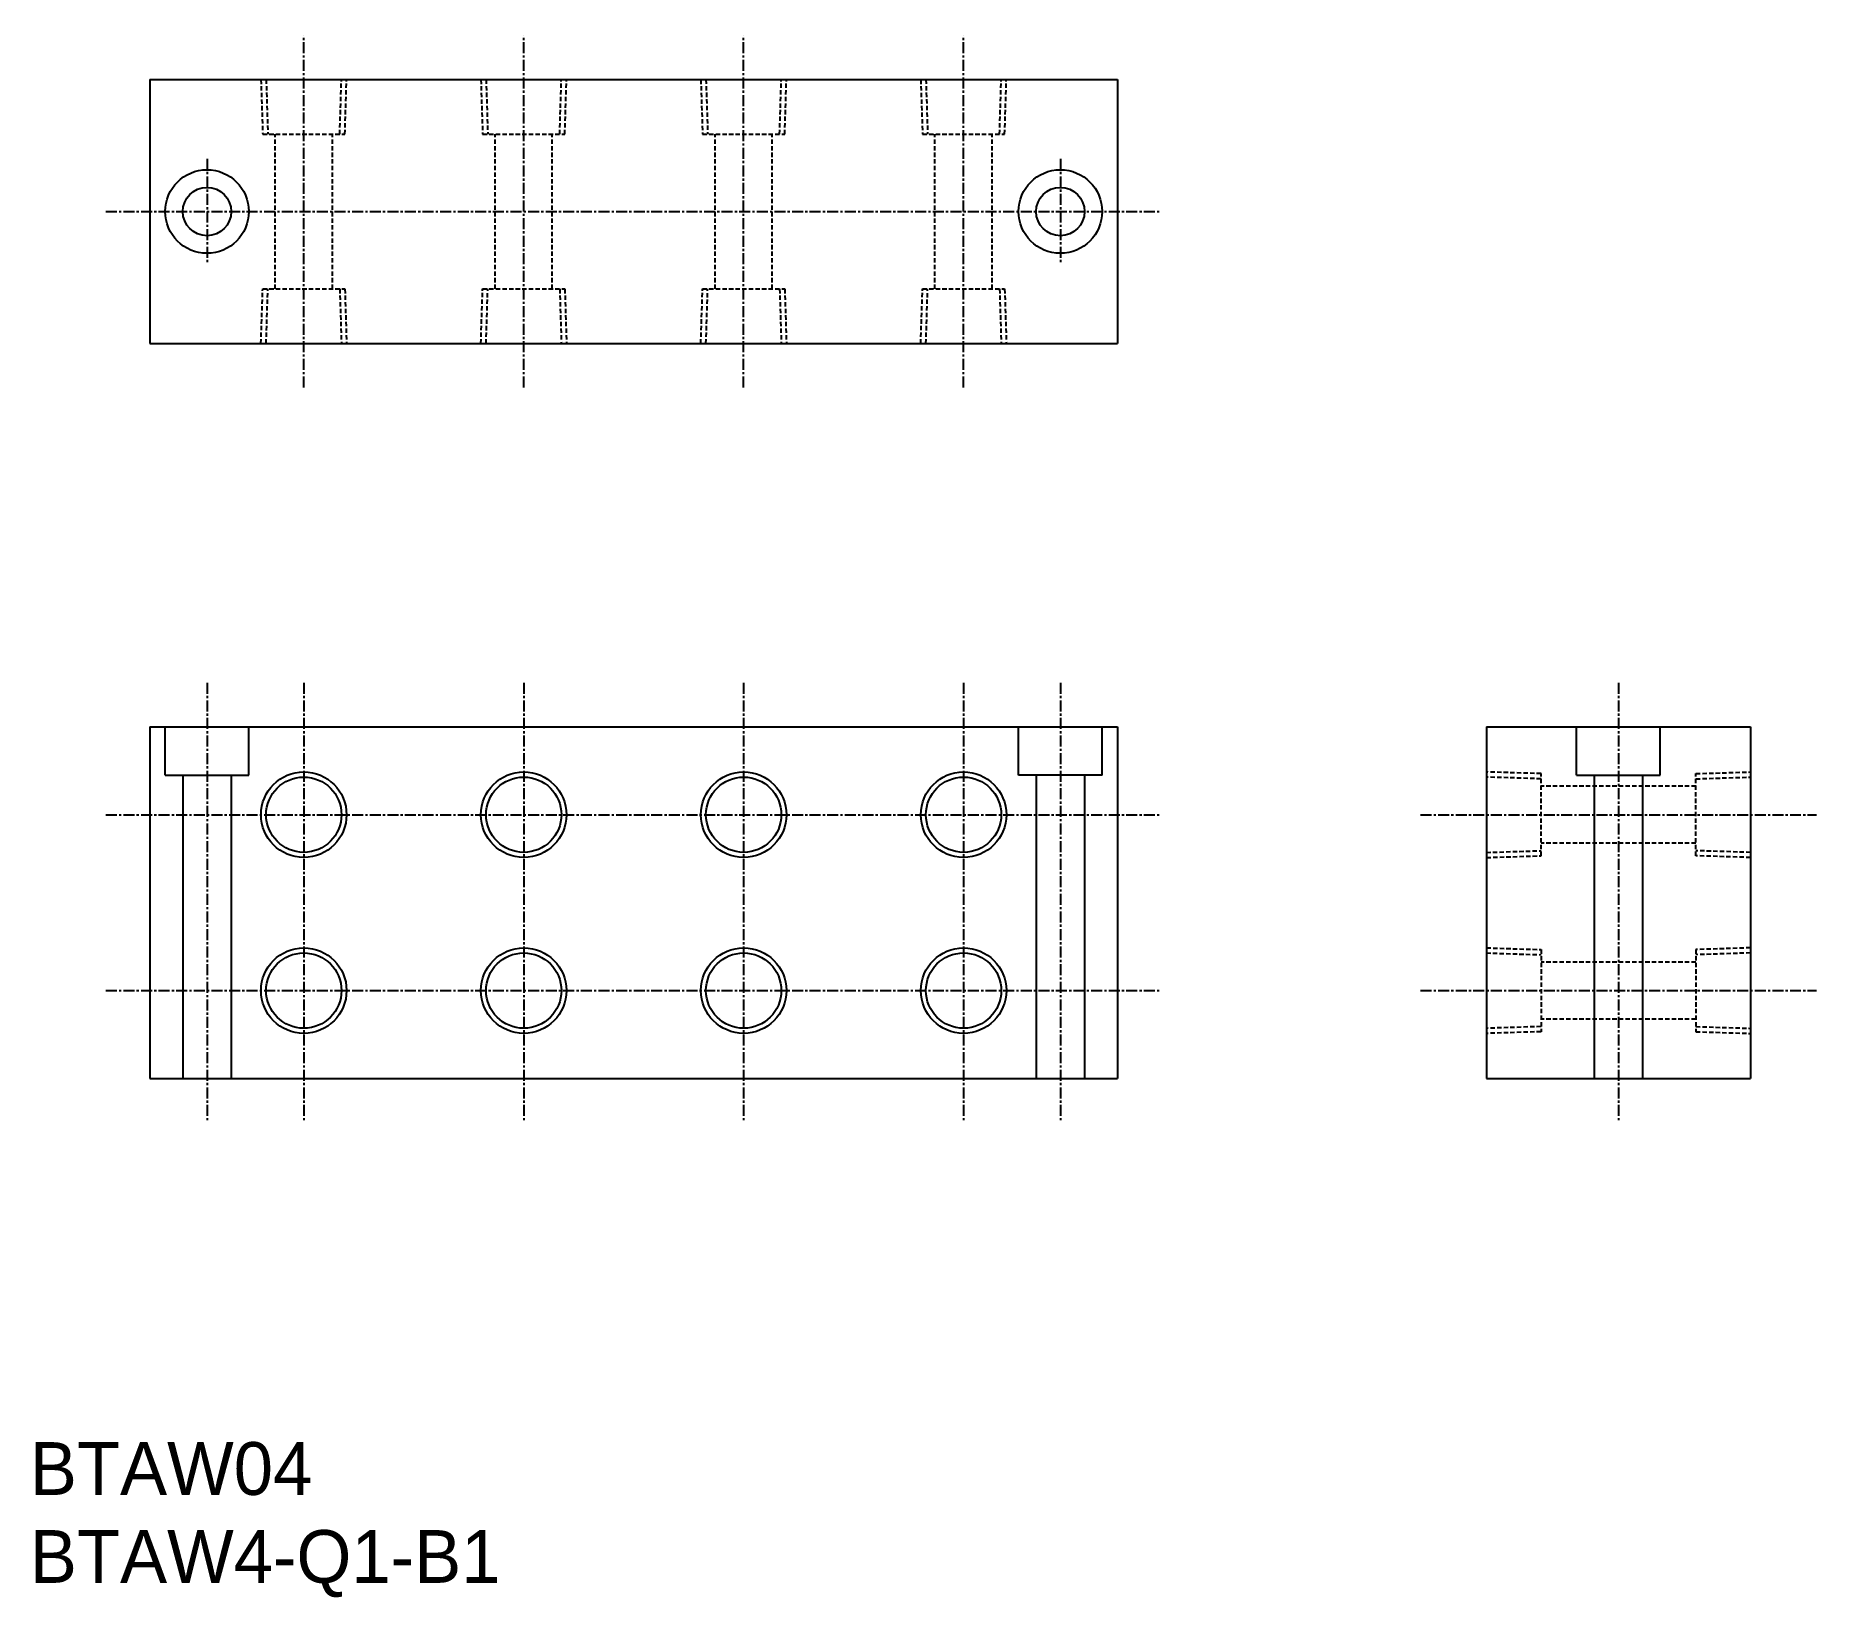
# Model space of a CAD drawing. Extents: x 474 to 677, y 114 to 291.
import ezdxf

# ---------------------------------------------------------------- set-up
doc = ezdxf.new("R2010")
doc.units = 0
doc.linetypes.add('CENTER', pattern=[2, 1.25, -0.25, 0.25, -0.25])
doc.linetypes.add('DASHED', pattern=[0.75, 0.5, -0.25])
doc.layers.get('0').update_dxf_attribs({"linetype": 'CONTINUOUS'})
doc.layers.add('CENTER', color=1, linetype='CENTER')

msp = doc.modelspace()

# ---------------------------------------------------------------- linework, layer by layer
at = {"color": 7, "linetype": 'CONTINUOUS'}
for p, q in [((487.25, 286.48), (597.25, 286.48)), ((487.25, 286.48), (487.25, 256.48)), ((597.25, 286.48), (597.25, 256.48)), ((487.25, 256.48), (597.25, 256.48)), ((487.25, 212.9), (597.25, 212.9)), ((487.25, 212.9), (487.25, 172.9)), ((489, 207.4), (489, 212.9)), ((498.5, 207.4), (498.5, 212.9)), ((586, 207.4), (586, 212.9)), ((595.5, 207.4), (595.5, 212.9)), ((597.25, 212.9), (597.25, 172.9)), ((639.19, 212.9), (669.19, 212.9)), ((639.19, 212.9), (639.19, 172.9)), ((649.44, 207.4), (649.44, 212.9)), ((658.94, 207.4), (658.94, 212.9)), ((669.19, 212.9), (669.19, 172.9)), ((489, 207.4), (498.5, 207.4)), ((491, 207.4), (491, 172.9)), ((496.5, 207.4), (496.5, 172.9)), ((595.5, 207.4), (586, 207.4)), ((588, 207.4), (588, 172.9)), ((593.5, 207.4), (593.5, 172.9)), ((649.44, 207.4), (658.94, 207.4)), ((651.44, 207.4), (651.44, 172.9)), ((656.94, 207.4), (656.94, 172.9)), ((487.25, 172.9), (597.25, 172.9)), ((639.19, 172.9), (669.19, 172.9))]:
    msp.add_line(p, q, dxfattribs=at)
at = {"color": 3, "linetype": 'DASHED'}
for p, q in [((499.88, 286.48), (500.08, 280.28)), ((500.47, 286.5), (500.66, 280.28)), ((508.84, 280.28), (509.03, 286.5)), ((509.42, 280.28), (509.61, 286.48)), ((524.88, 286.48), (525.08, 280.28)), ((525.47, 286.5), (525.66, 280.28)), ((533.84, 280.28), (534.03, 286.5)), ((534.42, 280.28), (534.61, 286.48)), ((549.88, 286.48), (550.08, 280.28)), ((550.47, 286.5), (550.66, 280.28)), ((558.84, 280.28), (559.03, 286.5)), ((559.42, 280.28), (559.61, 286.48)), ((574.88, 286.48), (575.08, 280.28)), ((575.47, 286.5), (575.66, 280.28)), ((583.84, 280.28), (584.03, 286.5)), ((584.42, 280.28), (584.61, 286.48)), ((500.08, 280.28), (509.42, 280.28)), ((501.5, 262.68), (501.5, 280.28)), ((508, 262.68), (508, 280.28)), ((525.08, 280.28), (534.42, 280.28)), ((526.5, 262.68), (526.5, 280.28)), ((533, 262.68), (533, 280.28)), ((550.08, 280.28), (559.42, 280.28)), ((551.5, 262.68), (551.5, 280.28)), ((558, 262.68), (558, 280.28)), ((575.08, 280.28), (584.42, 280.28)), ((576.5, 262.68), (576.5, 280.28)), ((583, 262.68), (583, 280.28)), ((499.88, 256.48), (500.08, 262.68)), ((500.08, 262.68), (509.42, 262.68)), ((500.47, 256.47), (500.66, 262.68)), ((508.84, 262.68), (509.03, 256.47)), ((509.42, 262.68), (509.61, 256.48)), ((524.88, 256.48), (525.08, 262.68)), ((525.08, 262.68), (534.42, 262.68)), ((525.47, 256.47), (525.66, 262.68)), ((533.84, 262.68), (534.03, 256.47)), ((534.42, 262.68), (534.61, 256.48)), ((549.88, 256.48), (550.08, 262.68)), ((550.08, 262.68), (559.42, 262.68)), ((550.47, 256.47), (550.66, 262.68)), ((558.84, 262.68), (559.03, 256.47)), ((559.42, 262.68), (559.61, 256.48)), ((574.88, 256.48), (575.08, 262.68)), ((575.08, 262.68), (584.42, 262.68)), ((575.47, 256.47), (575.66, 262.68)), ((583.84, 262.68), (584.03, 256.47)), ((584.42, 262.68), (584.61, 256.48)), ((645.39, 206.98), (639.17, 207.18)), ((645.39, 207.57), (639.19, 207.76)), ((645.39, 198.23), (645.39, 207.57)), ((662.99, 207.57), (669.19, 207.76)), ((662.99, 198.23), (662.99, 207.57)), ((662.99, 206.98), (669.21, 207.18)), ((662.99, 206.15), (645.39, 206.15)), ((639.17, 198.61), (645.39, 198.81)), ((662.99, 199.65), (645.39, 199.65)), ((669.21, 198.61), (662.99, 198.81)), ((639.19, 198.03), (645.39, 198.23)), ((669.19, 198.03), (662.99, 198.23)), ((639.17, 187.18), (645.39, 186.98)), ((639.19, 187.76), (645.39, 187.57)), ((645.39, 187.57), (645.39, 178.23)), ((669.19, 187.76), (662.99, 187.57)), ((662.99, 187.57), (662.99, 178.23)), ((669.21, 187.18), (662.99, 186.98)), ((662.99, 186.15), (645.39, 186.15)), ((645.39, 178.81), (639.17, 178.61)), ((645.39, 178.23), (639.19, 178.03)), ((662.99, 179.65), (645.39, 179.65)), ((662.99, 178.81), (669.21, 178.61)), ((662.99, 178.23), (669.19, 178.03))]:
    msp.add_line(p, q, dxfattribs=at)
at = {"color": 7, "linetype": 'CONTINUOUS'}
for centre, radius in [((493.75, 271.48), 4.75), ((590.75, 271.48), 4.75), ((493.75, 271.48), 2.75), ((590.75, 271.48), 2.75), ((504.75, 202.9), 4.28), ((529.75, 202.9), 4.28), ((554.75, 202.9), 4.28), ((579.75, 202.9), 4.28), ((504.75, 182.9), 4.28), ((529.75, 182.9), 4.28), ((554.75, 182.9), 4.28), ((579.75, 182.9), 4.28)]:
    msp.add_circle(centre, radius, dxfattribs=at)
at = {"color": 3, "linetype": 'CONTINUOUS'}
for centre in [(504.75, 202.9), (529.75, 202.9), (554.75, 202.9), (579.75, 202.9), (504.75, 182.9), (529.75, 182.9), (554.75, 182.9), (579.75, 182.9)]:
    msp.add_circle(centre, 4.86, dxfattribs=at)
at = {"layer": 'CENTER', "color": 1, "linetype": 'CENTER'}
for p, q in [((504.75, 251.48), (504.75, 291.48)), ((529.75, 251.48), (529.75, 291.48)), ((554.75, 251.48), (554.75, 291.48)), ((579.75, 251.48), (579.75, 291.48)), ((493.75, 277.48), (493.75, 265.48)), ((590.75, 277.48), (590.75, 265.48)), ((482.25, 271.48), (602.25, 271.48)), ((493.75, 217.9), (493.75, 167.9)), ((504.75, 217.9), (504.75, 167.9)), ((529.75, 217.9), (529.75, 167.9)), ((554.75, 217.9), (554.75, 167.9)), ((579.75, 217.9), (579.75, 167.9)), ((590.75, 217.9), (590.75, 167.9)), ((654.19, 217.9), (654.19, 167.9)), ((482.25, 202.9), (602.25, 202.9)), ((631.69, 202.9), (676.69, 202.9)), ((482.25, 182.9), (602.25, 182.9)), ((631.69, 182.9), (676.69, 182.9))]:
    msp.add_line(p, q, dxfattribs=at)

# ---------------------------------------------------------------- texts
at = {"color": 7, "linetype": 'CONTINUOUS'}
for s, p in [('BTAW04', (473.61, 125.56)), ('BTAW4-Q1-B1', (473.61, 115.56))]:
    msp.add_text(s, height=6, dxfattribs=at).set_placement(p)

doc.saveas('drawing.dxf')
